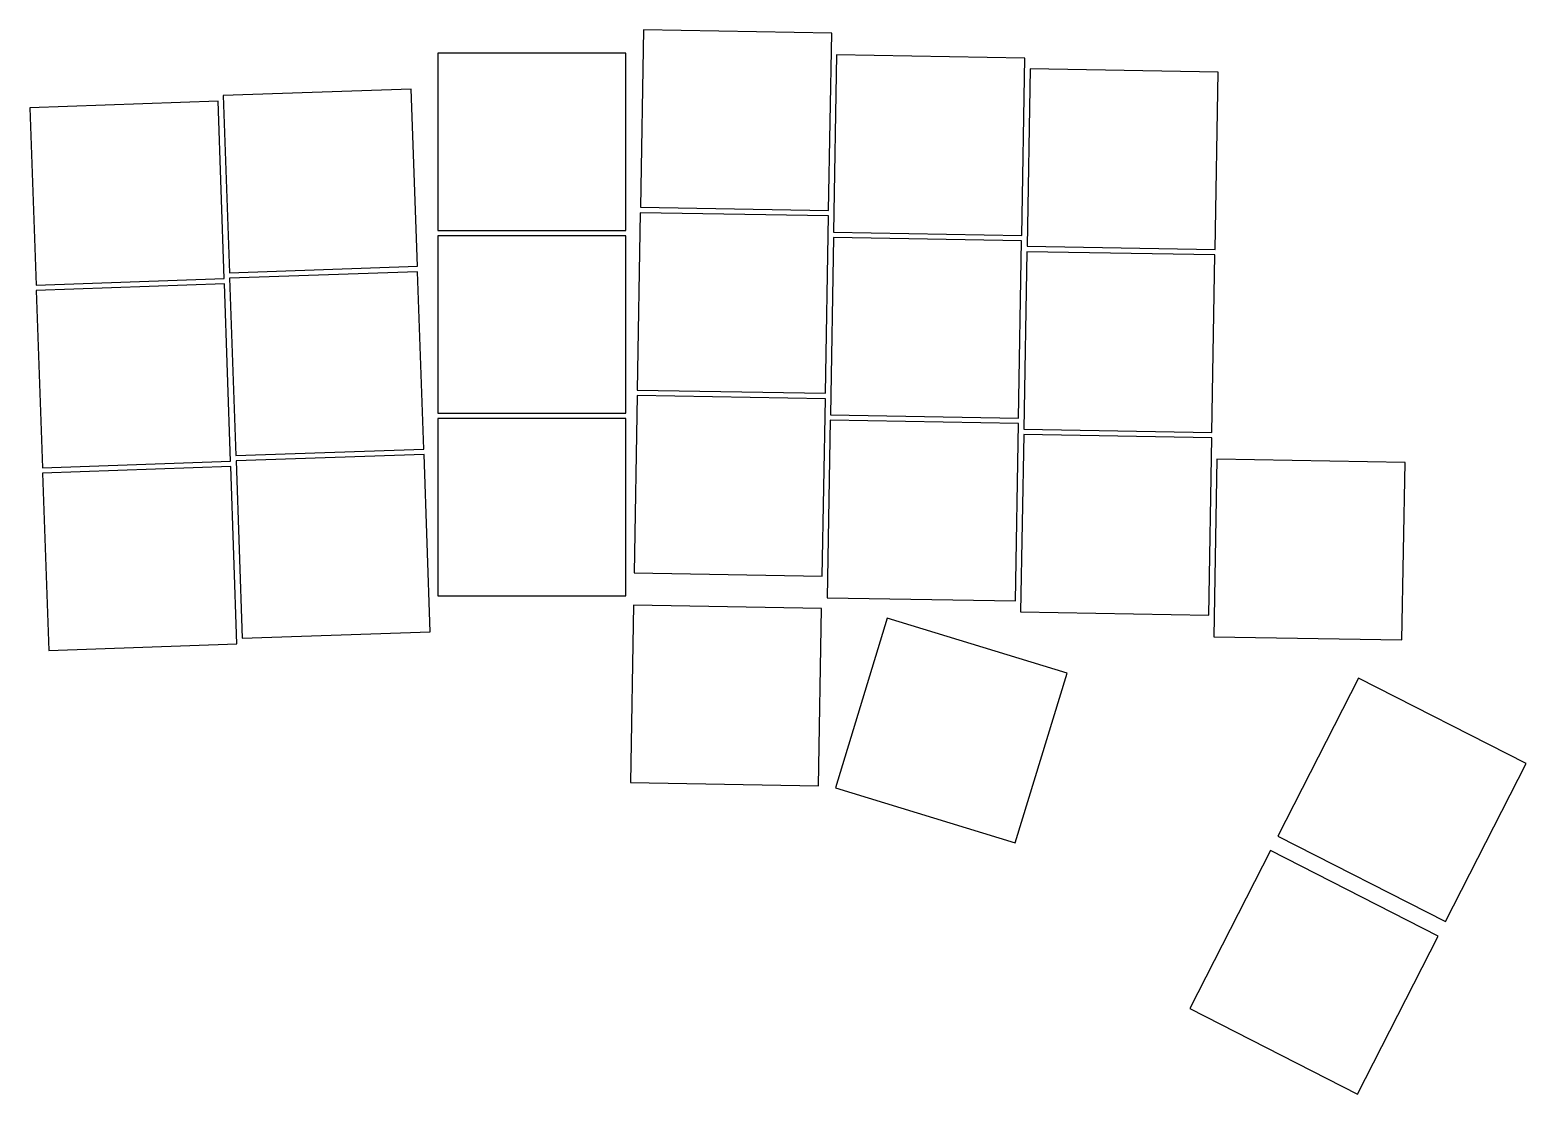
# Model space of a CAD drawing. Header units: millimetres. Extents: x -11 to 128, y -33 to 66.
import ezdxf

# ---------------------------------------------------------------- set-up
doc = ezdxf.new("R2010")
doc.units = ezdxf.units.MM

msp = doc.modelspace()

# ---------------------------------------------------------------- linework, layer by layer
for p, q in [((46.24, 66.15), (45.95, 49.65)), ((63.74, 65.84), (46.24, 66.15)), ((63.45, 49.35), (63.74, 65.84)), ((44.61, 64), (27.11, 64)), ((27.11, 64), (27.11, 47.5)), ((44.61, 47.5), (44.61, 64)), ((64.2, 63.83), (63.92, 47.34)), ((81.7, 63.53), (64.2, 63.83)), ((81.41, 47.03), (81.7, 63.53)), ((82.18, 62.52), (81.9, 46.02)), ((99.68, 62.21), (82.18, 62.52)), ((99.39, 45.72), (99.68, 62.21)), ((24.65, 60.65), (7.16, 60.04)), ((7.16, 60.04), (7.73, 43.55)), ((25.22, 44.16), (24.65, 60.65)), ((6.68, 59.52), (-10.81, 58.91)), ((-10.81, 58.91), (-10.24, 42.42)), ((7.25, 43.03), (6.68, 59.52)), ((45.94, 49.15), (45.66, 32.65)), ((63.44, 48.85), (45.94, 49.15)), ((45.95, 49.65), (63.45, 49.35)), ((63.15, 32.35), (63.44, 48.85)), ((27.11, 47.5), (44.61, 47.5)), ((63.92, 47.34), (81.41, 47.03)), ((44.61, 47), (27.11, 47)), ((27.11, 47), (27.11, 30.5)), ((44.61, 30.5), (44.61, 47)), ((63.91, 46.84), (63.62, 30.34)), ((81.4, 46.53), (63.91, 46.84)), ((81.12, 30.03), (81.4, 46.53)), ((81.9, 46.02), (99.39, 45.72)), ((81.89, 45.52), (81.6, 29.03)), ((99.38, 45.22), (81.89, 45.52)), ((99.1, 28.72), (99.38, 45.22)), ((7.73, 43.55), (25.22, 44.16)), ((25.24, 43.66), (7.75, 43.05)), ((25.82, 27.17), (25.24, 43.66)), ((-10.24, 42.42), (7.25, 43.03)), ((7.27, 42.53), (-10.22, 41.92)), ((-10.22, 41.92), (-9.64, 25.43)), ((7.85, 26.04), (7.27, 42.53)), ((7.75, 43.05), (8.33, 26.56)), ((45.65, 32.15), (45.36, 15.66)), ((63.15, 31.85), (45.65, 32.15)), ((45.66, 32.65), (63.15, 32.35)), ((62.86, 15.35), (63.15, 31.85)), ((27.11, 30.5), (44.61, 30.5)), ((44.61, 30), (27.11, 30)), ((27.11, 30), (27.11, 13.5)), ((44.61, 13.5), (44.61, 30)), ((63.61, 29.84), (63.32, 13.34)), ((81.11, 29.53), (63.61, 29.84)), ((63.62, 30.34), (81.12, 30.03)), ((80.82, 13.04), (81.11, 29.53)), ((81.59, 28.53), (81.3, 12.03)), ((99.09, 28.22), (81.59, 28.53)), ((81.6, 29.03), (99.1, 28.72)), ((98.8, 11.72), (99.09, 28.22)), ((8.33, 26.56), (25.82, 27.17)), ((25.84, 26.67), (8.35, 26.06)), ((26.41, 10.18), (25.84, 26.67)), ((-9.64, 25.43), (7.85, 26.04)), ((7.86, 25.54), (-9.63, 24.93)), ((8.44, 9.05), (7.86, 25.54)), ((8.35, 26.06), (8.92, 9.57)), ((99.55, 26.21), (99.26, 9.71)), ((117.05, 25.91), (99.55, 26.21)), ((116.76, 9.41), (117.05, 25.91)), ((-9.63, 24.93), (-9.05, 8.44)), ((45.36, 15.66), (62.86, 15.35)), ((27.11, 13.5), (44.61, 13.5)), ((45.31, 12.66), (45.02, -3.84)), ((62.8, 12.35), (45.31, 12.66)), ((63.32, 13.34), (80.82, 13.04)), ((62.52, -4.15), (62.8, 12.35)), ((68.9, 11.44), (64.08, -4.34)), ((85.64, 6.32), (68.9, 11.44)), ((81.3, 12.03), (98.8, 11.72)), ((8.92, 9.57), (26.41, 10.18)), ((-9.05, 8.44), (8.44, 9.05)), ((99.26, 9.71), (116.76, 9.41)), ((80.81, -9.46), (85.64, 6.32)), ((112.71, 5.86), (105.22, -8.84)), ((128.31, -2.09), (112.71, 5.86)), ((120.81, -16.79), (128.31, -2.09)), ((45.02, -3.84), (62.52, -4.15)), ((64.08, -4.34), (80.81, -9.46)), ((105.22, -8.84), (120.81, -16.79)), ((104.54, -10.18), (97.05, -24.88)), ((120.13, -18.13), (104.54, -10.18)), ((112.64, -32.83), (120.13, -18.13)), ((97.05, -24.88), (112.64, -32.83))]:
    msp.add_line(p, q)

doc.saveas('drawing.dxf')
